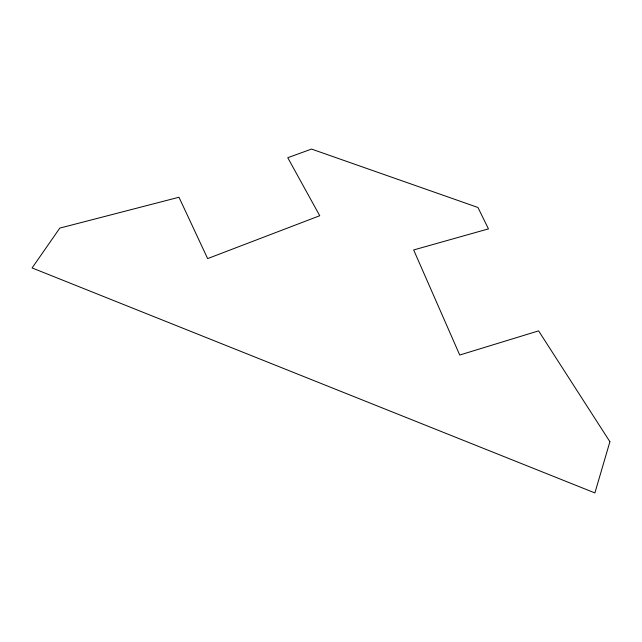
<?xml version="1.0" encoding="UTF-8"?>
<svg xmlns="http://www.w3.org/2000/svg" width="642" height="642" viewBox="0 0 642 642"><rect width="100%" height="100%" fill="white"/><g stroke="black" fill="none" stroke-linecap="round" stroke-linejoin="round"><path stroke-width="0.96" d="M609.9 441.728L594.893 492.928L32.1 267.939L59.818 228.095L178.982 197.246L207.639 258.598L319.732 215.728L287.76 157.715L311.539 149.072L477.937 207.47L488.458 228.873L413.665 249.955L459.728 355.026L538.606 330.871L609.9 441.728"/></g></svg>
